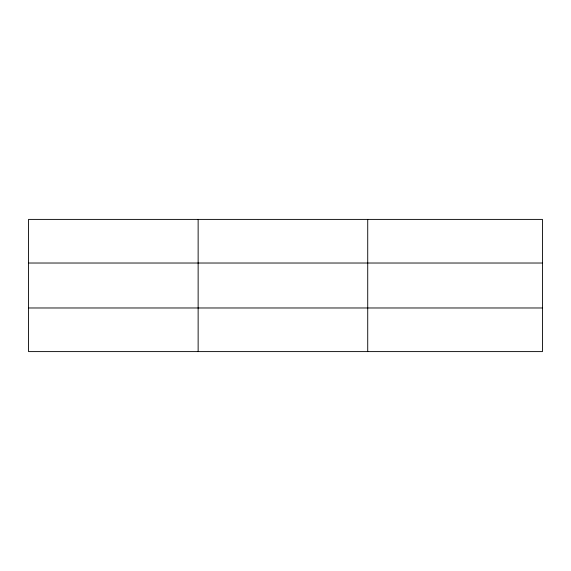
<?xml version="1.0" encoding="UTF-8"?>
<svg xmlns="http://www.w3.org/2000/svg" width="571" height="571" viewBox="0 0 571 571"><rect width="100%" height="100%" fill="white"/><g stroke="black" fill="none" stroke-linecap="round" stroke-linejoin="round"><path stroke-width="0.86" d="M198.137 351.6L198.137 219.4M367.724 351.6L367.724 219.4M542.45 307.976L542.45 351.6L28.55 351.6L28.55 219.4L542.45 219.4L542.45 307.976L28.55 307.976M28.55 263.024L542.45 263.024"/></g></svg>
